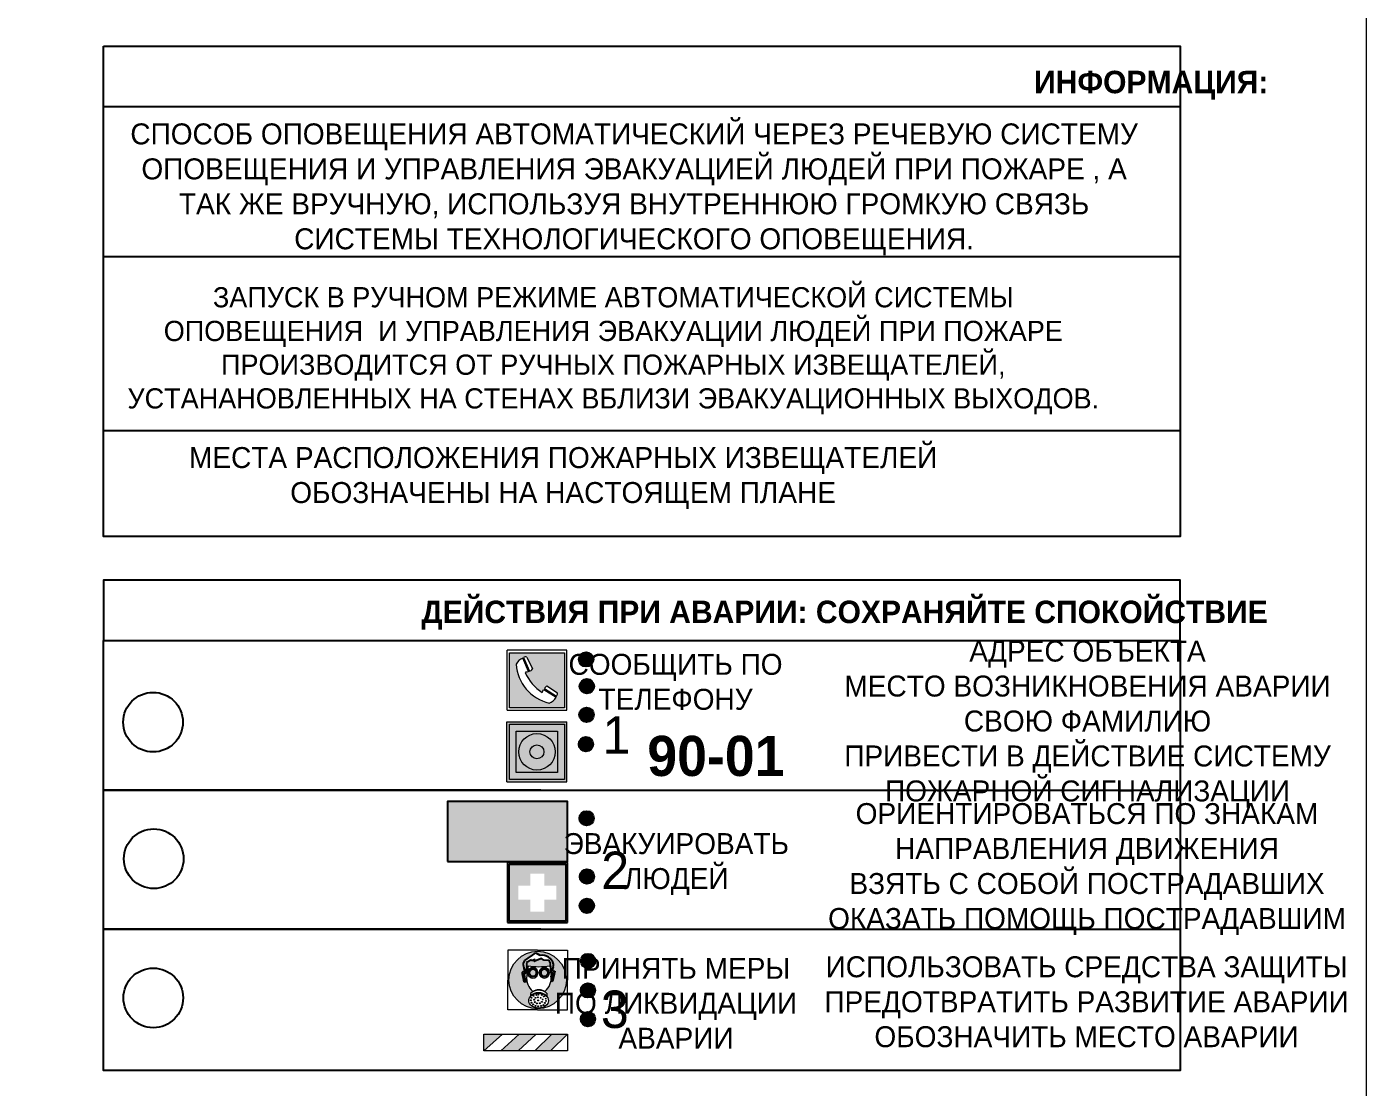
# Model space of a CAD drawing. Header units: millimetres. Extents: x 13810 to 67229, y 12374 to 21950.
# Drawn here: x 42339.6 to 42518.5, y 14255.1 to 14396.6 of the extents above; entities that cross this region are included whole.
import ezdxf

# ---------------------------------------------------------------- set-up
doc = ezdxf.new("R2010")
doc.units = ezdxf.units.MM
doc.styles.add('обычный', font='arial.ttf')

# ---------------------------------------------------------------- blocks, each defined once
blk = doc.blocks.new('A$C38D26F80')
h = blk.add_hatch(color=5)
h.dxf.hatch_style = 1
h.paths.add_polyline_path([(-8.77, -4.48, 1), (-0.19, -4.48, 1)])
h.paths.add_polyline_path([(-6.75, -3.58), (-6.75, -3.31), (-6.62, -3.22), (-6.5, -3.22), (-6.42, -3.3), (-6.39, -3.28), (-6.59, -2.23), (-6.59, -2.01), (-6.38, -1.58), (-4.76, -0.4), (-4.13, -0.79, -0.362848), (-2.1, -2.1, -0.201049), (-2.17, -2.48, 0.085434), (-2.26, -3.13), (-1.9, -3.16), (-2.25, -4.7), (-2.4, -4.59), (-2.43, -4.34), (-2.36, -4.34), (-2.14, -3.34), (-2.47, -3.42), (-2.58, -1.95), (-2.77, -1.58), (-3.58, -1.52), (-3.92, -1.26), (-5.05, -1.73), (-4.87, -1.39), (-5.41, -1.6), (-5.41, -1.46), (-6.13, -1.87), (-6.18, -3.5), (-6.56, -3.47), (-6.37, -4.59), (-6.16, -4.43), (-6.16, -4.66), (-6.36, -4.79), (-6.37, -4.8), (-6.51, -4.76)], flags=16)
h.paths.add_polyline_path([(-6.51, -4.76), (-6.36, -4.79), (-6.37, -4.8)], flags=0)
h.paths.add_polyline_path([(-5.92, -2.34, 0.089508), (-2.67, -2.35), (-2.48, -3.88, -0.268602), (-3.4, -6.18, 0.262449), (-5.2, -6.18, -0.268602), (-6.11, -3.88)], flags=16)
edge = h.paths.add_edge_path(flags=16)
edge.add_ellipse((-5.19, -3.41), major_axis=(0, 0.842), ratio=0.848992, start_angle=0, end_angle=360)
edge = h.paths.add_edge_path(flags=0)
edge.add_ellipse((-5.19, -3.39), major_axis=(0, 0.665), ratio=0.853798, start_angle=0, end_angle=360)
edge = h.paths.add_edge_path(flags=0)
edge.add_ellipse((-5.19, -3.4), major_axis=(0, 0.528), ratio=0.864094, start_angle=0, end_angle=360)
edge = h.paths.add_edge_path(flags=16)
edge.add_ellipse((-3.47, -3.4), major_axis=(0, 0.842), ratio=0.848992, start_angle=0, end_angle=360)
h.paths.add_polyline_path([(-3.13, -6.45), (-3.13, -6.84, 0.383174), (-5.57, -6.85), (-5.57, -6.49, -0.369952)], flags=16)
edge = h.paths.add_edge_path(flags=0)
edge.add_ellipse((-3.47, -3.39), major_axis=(0, 0.665), ratio=0.853798, start_angle=0, end_angle=360)
edge = h.paths.add_edge_path(flags=0)
edge.add_ellipse((-3.47, -3.4), major_axis=(0, 0.528), ratio=0.864094, start_angle=0, end_angle=360)
edge = h.paths.add_edge_path(flags=16)
edge.add_ellipse((-4.34, -7.57), major_axis=(-1.48, 0), ratio=0.744955, start_angle=0, end_angle=360)
h.paths.add_polyline_path([(-5.01, -6.85, -1), (-5.15, -6.85, -1)], flags=0)
h.paths.add_polyline_path([(-5.33, -7.14, -1), (-5.47, -7.14, -1)], flags=0)
h.paths.add_polyline_path([(-4.61, -6.71, -1), (-4.74, -6.71, -1)], flags=16)
h.paths.add_polyline_path([(-5.43, -7.51, -1), (-5.57, -7.51, -1)], flags=0)
h.paths.add_polyline_path([(-4.26, -6.67, -1), (-4.4, -6.67, -1)], flags=16)
h.paths.add_polyline_path([(-4.74, -7.14, -1), (-4.88, -7.14, -1)], flags=0)
h.paths.add_polyline_path([(-4.93, -7.43, -1), (-5.07, -7.43, -1)], flags=0)
h.paths.add_polyline_path([(-4.41, -7.07, -1), (-4.54, -7.07, -1)], flags=0)
h.paths.add_polyline_path([(-5.33, -7.87, -1), (-5.46, -7.87, -1)], flags=0)
h.paths.add_polyline_path([(-3.8, -6.71, -1), (-3.94, -6.71, -1)], flags=16)
h.paths.add_polyline_path([(-4.85, -7.78, -1), (-4.98, -7.78, -1)], flags=0)
h.paths.add_polyline_path([(-3.96, -7.14, -1), (-4.1, -7.14, -1)], flags=0)
h.paths.add_polyline_path([(-4.33, -7.53, -1), (-4.47, -7.53, -1)], flags=0)
h.paths.add_polyline_path([(-5.09, -8.12, -1), (-5.23, -8.12, -1)], flags=0)
h.paths.add_polyline_path([(-3.5, -6.94, -1), (-3.64, -6.94, -1)], flags=0)
h.paths.add_polyline_path([(-4.54, -7.97, -1), (-4.68, -7.97, -1)], flags=0)
h.paths.add_polyline_path([(-3.66, -7.39, -1), (-3.8, -7.39, -1)], flags=0)
h.paths.add_polyline_path([(-4.73, -8.35, -1), (-4.86, -8.35, -1)], flags=0)
h.paths.add_polyline_path([(-4.09, -7.96, -1), (-4.23, -7.96, -1)], flags=0)
h.paths.add_polyline_path([(-3.77, -7.74, -1), (-3.91, -7.74, -1)], flags=0)
h.paths.add_polyline_path([(-3.22, -7.27, -1), (-3.35, -7.27, -1)], flags=0)
h.paths.add_polyline_path([(-4.34, -8.4, -1), (-4.47, -8.4, -1)], flags=0)
h.paths.add_polyline_path([(-3.16, -7.61, -1), (-3.3, -7.61, -1)], flags=0)
h.paths.add_polyline_path([(-3.9, -8.35, -1), (-4.04, -8.35, -1)], flags=0)
h.paths.add_polyline_path([(-3.32, -7.91, -1), (-3.46, -7.91, -1)], flags=0)
h.paths.add_polyline_path([(-3.55, -8.23, -1), (-3.69, -8.23, -1)], flags=0)
at = {"color": 5, "lineweight": 5}
for p, q in [((-4.48, 0), (-8.96, 0)), ((-8.96, 0), (-8.96, -4.48)), ((-4.48, 0), (0, 0)), ((0, 0), (0, -4.48)), ((-6.59, -2.01), (-6.38, -1.58)), ((-6.38, -1.58), (-4.76, -0.4)), ((-6.13, -1.87), (-6.18, -3.5)), ((-5.41, -1.46), (-6.13, -1.87)), ((-4.87, -1.39), (-5.41, -1.6)), ((-5.41, -1.6), (-5.41, -1.46)), ((-3.92, -1.26), (-5.05, -1.73)), ((-5.05, -1.73), (-4.87, -1.39)), ((-4.76, -0.4), (-4.13, -0.79)), ((-3.58, -1.52), (-3.92, -1.26)), ((-2.77, -1.58), (-3.58, -1.52)), ((-2.58, -1.95), (-2.77, -1.58)), ((-2.47, -3.42), (-2.58, -1.95)), ((-6.75, -3.31), (-6.62, -3.22)), ((-6.75, -3.58), (-6.75, -3.31)), ((-6.51, -4.76), (-6.75, -3.58)), ((-6.62, -3.22), (-6.5, -3.22)), ((-6.59, -2.23), (-6.59, -2.01)), ((-6.39, -3.28), (-6.59, -2.23)), ((-6.18, -3.5), (-6.56, -3.47)), ((-6.56, -3.47), (-6.37, -4.59)), ((-6.5, -3.22), (-6.42, -3.3)), ((-6.42, -3.3), (-6.39, -3.28)), ((-5.92, -2.34), (-6.11, -3.88)), ((-2.67, -2.34), (-2.48, -3.88)), ((-2.14, -3.34), (-2.47, -3.42)), ((-2.36, -4.34), (-2.14, -3.34)), ((-1.9, -3.16), (-2.26, -3.13)), ((-2.25, -4.7), (-1.9, -3.16)), ((-8.96, -8.96), (-8.96, -4.48)), ((-6.37, -4.8), (-6.51, -4.76)), ((-6.37, -4.59), (-6.16, -4.43)), ((-6.16, -4.66), (-6.37, -4.8)), ((-6.16, -4.43), (-6.16, -4.66)), ((-2.43, -4.34), (-2.4, -4.59)), ((-2.43, -4.34), (-2.36, -4.34)), ((-2.4, -4.59), (-2.25, -4.7)), ((0, -8.96), (0, -4.48)), ((-5.57, -6.49), (-5.57, -6.85)), ((-3.13, -6.45), (-3.13, -6.84)), ((-4.48, -8.96), (-8.96, -8.96)), ((-4.48, -8.96), (0, -8.96))]:
    blk.add_line(p, q, dxfattribs=at)
at = {"color": 5}
for p, q in [((-6.59, -2.01), (-6.38, -1.58)), ((-6.38, -1.58), (-4.76, -0.4)), ((-6.13, -1.87), (-6.18, -3.5)), ((-5.41, -1.46), (-6.13, -1.87)), ((-4.87, -1.39), (-5.41, -1.6)), ((-5.41, -1.6), (-5.41, -1.46)), ((-3.92, -1.26), (-5.05, -1.73)), ((-5.05, -1.73), (-4.87, -1.39)), ((-4.76, -0.4), (-4.13, -0.79)), ((-3.58, -1.52), (-3.92, -1.26)), ((-2.77, -1.58), (-3.58, -1.52)), ((-2.58, -1.95), (-2.77, -1.58)), ((-2.47, -3.42), (-2.58, -1.95)), ((-6.75, -3.31), (-6.62, -3.22)), ((-6.75, -3.58), (-6.75, -3.31)), ((-6.51, -4.76), (-6.75, -3.58)), ((-6.62, -3.22), (-6.5, -3.22)), ((-6.59, -2.23), (-6.59, -2.01)), ((-6.39, -3.28), (-6.59, -2.23)), ((-6.18, -3.5), (-6.56, -3.47)), ((-6.56, -3.47), (-6.37, -4.59)), ((-6.5, -3.22), (-6.42, -3.3)), ((-6.42, -3.3), (-6.39, -3.28)), ((-2.14, -3.34), (-2.47, -3.42)), ((-2.36, -4.34), (-2.14, -3.34)), ((-2.26, -3.13), (-1.9, -3.16)), ((-1.9, -3.16), (-2.25, -4.7)), ((-6.37, -4.8), (-6.51, -4.76)), ((-6.36, -4.79), (-6.51, -4.76)), ((-6.37, -4.59), (-6.16, -4.43)), ((-6.16, -4.66), (-6.37, -4.8)), ((-6.16, -4.66), (-6.36, -4.79)), ((-6.16, -4.43), (-6.16, -4.66)), ((-2.4, -4.59), (-2.43, -4.34)), ((-2.43, -4.34), (-2.36, -4.34)), ((-2.25, -4.7), (-2.4, -4.59))]:
    blk.add_line(p, q, dxfattribs=at)
at = {"color": 5, "lineweight": 5}
for centre, radius in [((-4.48, -4.48), 4.29), ((-5.5, -7.51), 0.0678), ((-5.4, -7.14), 0.0678), ((-5.4, -7.87), 0.0678), ((-5.08, -6.85), 0.0678), ((-5, -7.43), 0.0678), ((-4.91, -7.78), 0.0678), ((-4.81, -7.14), 0.0678), ((-4.67, -6.71), 0.0678), ((-4.61, -7.97), 0.0678), ((-4.47, -7.07), 0.0678), ((-4.4, -7.53), 0.0678), ((-4.33, -6.67), 0.0678), ((-4.16, -7.96), 0.0678), ((-4.03, -7.14), 0.0678), ((-3.87, -6.71), 0.0678), ((-3.84, -7.74), 0.0678), ((-3.73, -7.39), 0.0678), ((-3.57, -6.94), 0.0678), ((-3.39, -7.91), 0.0678), ((-3.28, -7.27), 0.0678), ((-3.23, -7.61), 0.0678), ((-5.16, -8.12), 0.0678), ((-4.79, -8.35), 0.0678), ((-4.4, -8.4), 0.0678), ((-3.97, -8.35), 0.0678), ((-3.62, -8.23), 0.0678)]:
    blk.add_circle(centre, radius, dxfattribs=at)
at = {"color": 5}
for centre, radius, start, end in [((-3.89, -2.66), 1.88, 17.387, 97.1599), ((-0.35, -3.07), 1.91, 162.2553, 181.7878), ((-2.6, -2.2), 0.511, 326.3906, 11.8614)]:
    blk.add_arc(centre, radius, start, end, dxfattribs=at)
at = {"color": 5, "lineweight": 5}
for centre, radius, start, end in [((-3.66, -4.24), 2.47, 171.573, 231.7124), ((-4.28, 6.66), 9.15, 259.6987, 280.1569), ((-4.93, -4.24), 2.47, 308.2876, 8.427), ((-0.47, -3.05), 1.79, 161.5846, 182.4584), ((-2.6, -2.2), 0.513, 326.4781, 11.7739), ((-4.3, -7.78), 1.83, 60.5889, 119.4111), ((-4.33, -7.88), 1.87, 50.358, 131.5662), ((-4.34, -8.2), 1.82, 48.4943, 132.3565)]:
    blk.add_arc(centre, radius, start, end, dxfattribs=at)
for centre, major_axis, ratio in [((-5.19, -3.41), (0, 0.842), 0.848992), ((-5.19, -3.39), (0, 0.665), 0.853798), ((-5.19, -3.4), (0, 0.528), 0.864094), ((-3.47, -3.4), (0, 0.842), 0.848992), ((-3.47, -3.39), (0, 0.665), 0.853798), ((-3.47, -3.4), (0, 0.528), 0.864094), ((-4.34, -7.57), (-1.48, 0), 0.744955)]:
    blk.add_ellipse(centre, major_axis=major_axis, ratio=ratio, dxfattribs=at)
blk = doc.blocks.new('A$C47DD6509')
at = {"lineweight": 5}
for points in [[(-8.69, 0), (-11.19, 0), (-11.19, -2.22)], [(-4.22, 0), (-6.45, 0), (-8.91, -2.22), (-6.61, -2.22)], [(0, 0), (-2.09, 0), (-4.36, -2.22), (-2.29, -2.22)]]:
    blk.add_hatch(color=242, dxfattribs=at).paths.add_polyline_path(points)
at = {"color": 242, "lineweight": 5}
for p, q in [((-11.19, -2.22), (-8.69, 0)), ((-11.19, -2.22), (-11.19, 0)), ((-11.19, 0), (-8.69, 0)), ((-11.19, 0), (0, 0)), ((-8.91, -2.22), (-6.45, 0)), ((-6.61, -2.22), (-4.22, 0)), ((-4.36, -2.22), (-2.09, 0)), ((-2.29, -2.22), (0, 0)), ((0, 0), (0, -2.22)), ((0, -2.22), (-11.19, -2.22))]:
    blk.add_line(p, q, dxfattribs=at)
blk = doc.blocks.new('A$C32E8229D')
at = {"true_color": 0xffffff}
blk.add_hatch(color=7, dxfattribs=at).paths.add_polyline_path([(0, 0), (0, -8), (16, -8), (16, 0)])
h = blk.add_hatch(color=126)
h.paths.add_polyline_path([(0.2, -0.2), (15.8, -0.2), (15.8, -7.8), (0.2, -7.8)])
h.paths.add_polyline_path([(13.49, -2.05), (12.08, -2.05), (11.37, -2.63, 0.162397), (11.29, -2.84), (11.29, -3.63), (10.35, -3.63), (10.35, -4.05), (11.68, -4.05), (11.68, -3.48), (12.26, -4.28), (11.29, -5.1), (11.29, -6.78), (11.85, -6.78), (11.85, -5.44), (12.8, -4.64), (12.8, -5.94), (14.46, -5.94), (14.46, -5.39), (13.45, -5.39), (13.45, -3.97), (12.46, -2.59), (13.15, -2.59), (13.69, -3.34), (14.18, -3)], flags=16)
h.paths.add_polyline_path([(10.74, -1.82, 1), (11.8, -1.82, 1)], flags=16)
h.paths.add_polyline_path([(9.39, -3.59), (5.99, -3.59), (6.56, -3.03), (5.91, -3.03), (5.1, -3.83), (5.91, -4.64), (6.56, -4.64), (5.99, -4.09), (9.39, -4.09)], flags=16)
h.paths.add_polyline_path([(4.29, -1.08), (1.72, -1.08), (1.72, -6.6), (4.29, -6.6)], flags=16)
at = {"color": 126}
blk.add_lwpolyline([(16, -8), (0, -8), (0, 0), (16, 0)], close=True, dxfattribs=at)
blk = doc.blocks.new('A$C18900ED3')
h = blk.add_hatch(color=126)
h.paths.add_polyline_path([(-0.18, -0.18), (-7.02, -0.18), (-7.02, -7.02), (-0.18, -7.02)])
h.paths.add_polyline_path([(-5.89, -4.46), (-5.89, -2.77), (-4.46, -2.77), (-4.46, -1.31), (-2.77, -1.31), (-2.77, -2.77), (-1.33, -2.77), (-1.33, -4.46), (-2.77, -4.46), (-2.77, -5.89), (-4.46, -5.89), (-4.46, -4.46)], flags=16)
at = {"color": 126}
for p, q in [((-7.2, 0), (-7.2, -7.2)), ((0, 0), (-7.2, 0)), ((0, -7.2), (0, 0)), ((-7.02, -7.02), (-7.02, -0.18)), ((-7.02, -0.18), (-0.18, -0.18)), ((-0.18, -0.18), (-0.18, -7.02)), ((-7.2, -7.2), (0, -7.2)), ((-0.18, -7.02), (-7.02, -7.02))]:
    blk.add_line(p, q, dxfattribs=at)
blk = doc.blocks.new('A$C456E1F9C')
at = {"lineweight": 5}
h = blk.add_hatch(color=242, dxfattribs=at)
h.paths.add_polyline_path([(0.51, -1.47), (0.51, -13.26), (12.29, -13.26), (12.29, -1.47)])
h.paths.add_polyline_path([(5.42, -4.95, -0.254479), (4.78, -5.4), (3.52, -2.53, -0.209735), (4.23, -2.4)], flags=16)
h.paths.add_polyline_path([(8.53, -8.6), (10.87, -10.17), (10.54, -10.76), (8.03, -9.13, -0.192251)], flags=16)
h.paths.add_polyline_path([(4.61, -5.49, 0.005518), (3.87, -5.72, 0.128647), (7.49, -10.01, 0.00809), (7.83, -9.33), (10.47, -10.97, -0.16736), (8.99, -12.25, -0.327862), (1.95, -3.95, -0.166952), (3.36, -2.62)], flags=16)
at = {"color": 242, "lineweight": 5}
for p, q in [((0, -13.77), (0, -0.97)), ((12.8, -0.97), (0, -0.97)), ((4.61, -5.49), (3.36, -2.62)), ((3.52, -2.53), (4.78, -5.4)), ((4.23, -2.4), (5.42, -4.95)), ((12.8, -13.77), (12.8, -0.97)), ((7.83, -9.33), (10.47, -10.97)), ((8.03, -9.13), (10.54, -10.76)), ((10.81, -10.12), (8.53, -8.6)), ((10.54, -10.76), (10.8, -10.3)), ((10.8, -10.3), (10.81, -10.12)), ((0, -13.77), (12.8, -13.77))]:
    blk.add_line(p, q, dxfattribs=at)
blk.add_lwpolyline([(0.51, -1.47), (12.29, -1.47), (12.29, -13.26), (0.51, -13.26)], close=True, dxfattribs=at)
for centre, radius, start, end in [((4.59, -5.34), 2.99, 114.2845, 152.1974), ((4.02, -3.27), 0.891, 76.3284, 123.7092), ((11.12, -3.31), 9.19, 183.9915, 256.6009), ((14.98, -39.1), 35.17, 107.1487, 108.4135), ((4.68, -4.59), 0.824, 276.9621, 334.0723), ((13.86, -0.94), 11.08, 205.5536, 234.8762), ((-13.31, 0.8), 23.44, 332.5487, 334.4027), ((8.94, -9.5), 0.989, 114.4092, 157.9388), ((7.87, -9.46), 3, 291.9291, 329.9329)]:
    blk.add_arc(centre, radius, start, end, dxfattribs=at)
blk = doc.blocks.new('A$C54414219')
at = {"true_color": 0xffffff}
h = blk.add_hatch(color=7, dxfattribs=at)
h.paths.add_polyline_path([(2.39, -9.45), (2.39, -18.3), (11.23, -18.3), (11.23, -9.45)], flags=0)
h.paths.add_polyline_path([(10.71, -13.87, -1), (2.92, -13.87, -1)], flags=0)
h.paths.add_polyline_path([(8.3, -13.87, -1), (5.33, -13.87, -1)], flags=0)
h.paths.add_polyline_path([(0.41, -7.47), (0.41, -20.27), (13.21, -20.27), (13.21, -7.47)])
h.paths.add_polyline_path([(0.92, -19.77), (12.71, -19.77), (12.71, -7.98), (0.92, -7.98)], flags=16)
h.paths.add_polyline_path([(11.23, -9.45), (11.23, -18.3), (2.39, -18.3), (2.39, -9.45)], flags=0)
at = {"lineweight": 5}
h = blk.add_hatch(color=242, dxfattribs=at)
h.paths.add_polyline_path([(12.71, -7.98), (0.92, -7.98), (0.92, -19.77), (12.71, -19.77)])
h.paths.add_polyline_path([(11.23, -18.3), (2.39, -18.3), (2.39, -9.45), (11.23, -9.45)], flags=16)
h.paths.add_polyline_path([(10.71, -13.87, -1), (2.92, -13.87, -1)], flags=0)
h.paths.add_polyline_path([(8.3, -13.87, -1), (5.33, -13.87, -1)], flags=0)
at = {"true_color": 0xffffff}
h = blk.add_hatch(color=7, dxfattribs=at)
h.paths.add_polyline_path([(2.39, -9.45), (2.39, -18.3), (11.23, -18.3), (11.23, -9.45)])
h.paths.add_polyline_path([(10.71, -13.87, -1), (2.92, -13.87, -1)], flags=16)
h.paths.add_polyline_path([(8.3, -13.87, -1), (5.33, -13.87, -1)], flags=0)
at = {"lineweight": 5}
h = blk.add_hatch(color=242, dxfattribs=at)
h.paths.add_polyline_path([(2.92, -13.87, 1), (10.71, -13.87, 1)])
h.paths.add_polyline_path([(8.3, -13.87, -1), (5.33, -13.87, -1)], flags=16)
at = {"color": 242, "lineweight": 5}
for p, q in [((0.41, -20.27), (0.41, -7.47)), ((0.41, -7.47), (13.21, -7.47)), ((0.41, -7.47), (13.21, -7.47)), ((13.21, -20.27), (13.21, -7.47)), ((0.41, -20.27), (13.21, -20.27))]:
    blk.add_line(p, q, dxfattribs=at)
for points in [[(0.92, -7.98), (12.71, -7.98), (12.71, -19.77), (0.92, -19.77)], [(2.39, -9.45), (11.23, -9.45), (11.23, -18.3), (2.39, -18.3)]]:
    blk.add_lwpolyline(points, close=True, dxfattribs=at)
for radius in [3.89, 1.49]:
    blk.add_circle((6.81, -13.87), radius, dxfattribs=at)

msp = doc.modelspace()

# ---------------------------------------------------------------- hatches: boundary and pattern name
at = {"lineweight": 0}
h = msp.add_hatch(color=256, dxfattribs=at)
h.dxf.hatch_style = 1
h.paths.add_polyline_path([(42413.33, 14312.19, 1), (42415.26, 14312.19, 1)])
h = msp.add_hatch(color=256, dxfattribs=at)
h.dxf.hatch_style = 1
h.paths.add_polyline_path([(42413.44, 14308.61, 1), (42415.37, 14308.61, 1)])
h = msp.add_hatch(color=256, dxfattribs=at)
h.dxf.hatch_style = 1
h.paths.add_polyline_path([(42413.4, 14304.8, 1), (42415.33, 14304.8, 1)])
h = msp.add_hatch(color=256, dxfattribs=at)
h.dxf.hatch_style = 1
h.paths.add_polyline_path([(42413.32, 14300.87, 1), (42415.25, 14300.87, 1)])
h = msp.add_hatch(color=256, dxfattribs=at)
h.dxf.hatch_style = 1
h.paths.add_polyline_path([(42413.4, 14290.98, 1), (42415.33, 14290.98, 1)])
h = msp.add_hatch(color=256, dxfattribs=at)
h.dxf.hatch_style = 1
h.paths.add_polyline_path([(42413.44, 14283.2, 1), (42415.37, 14283.2, 1)])
h = msp.add_hatch(color=256, dxfattribs=at)
h.dxf.hatch_style = 1
h.paths.add_polyline_path([(42413.43, 14279.3, 1), (42415.36, 14279.3, 1)])
h = msp.add_hatch(color=256, dxfattribs=at)
h.dxf.hatch_style = 1
h.paths.add_polyline_path([(42413.59, 14271.94, 1), (42415.52, 14271.94, 1)])
h = msp.add_hatch(color=256, dxfattribs=at)
h.dxf.hatch_style = 1
h.paths.add_polyline_path([(42413.59, 14268, 1), (42415.52, 14268, 1)])
h = msp.add_hatch(color=256, dxfattribs=at)
h.dxf.hatch_style = 1
h.paths.add_polyline_path([(42413.59, 14264.17, 1), (42415.52, 14264.17, 1)])

# ---------------------------------------------------------------- linework, layer by layer
at = {"color": 126, "lineweight": 0, "true_color": 0x008754}
msp.add_lwpolyline([(41918.46, 14549.93), (42518.46, 14549.93), (42518.46, 14154.93), (41918.46, 14154.93)], close=True, dxfattribs=at)
msp.add_lwpolyline([(41918.46, 14549.93), (42518.46, 14549.93), (42518.46, 14154.93), (41918.46, 14154.93)], close=True, dxfattribs=at)
msp.add_lwpolyline([(41918.46, 14549.93), (42518.46, 14549.93), (42518.46, 14154.93), (41918.46, 14154.93)], close=True, dxfattribs=at)
msp.add_lwpolyline([(41918.46, 14549.93), (42518.46, 14549.93), (42518.46, 14154.93), (41918.46, 14154.93)], close=True, dxfattribs=at)
at = {"color": 0}
msp.add_lwpolyline([(42349.85, 14394.04), (42493.62, 14394.04), (42493.62, 14328.59), (42349.85, 14328.59)], close=True, dxfattribs=at)
for points in [[(42349.85, 14385.99), (42493.62, 14385.99)], [(42349.85, 14365.99), (42493.62, 14365.99)], [(42349.85, 14342.74), (42493.62, 14342.74)]]:
    msp.add_lwpolyline(points, dxfattribs=at)
for points in [[(42349.85, 14314.73), (42493.62, 14314.73), (42493.62, 14322.78), (42349.85, 14322.78)], [(42349.85, 14314.73), (42493.62, 14314.73), (42493.62, 14257.33), (42349.85, 14257.33)]]:
    msp.add_lwpolyline(points, close=True)
for points in [[(42408.27, 14294.73), (42349.85, 14294.73), (42493.62, 14294.73)], [(42408.27, 14276.16), (42349.85, 14276.16), (42493.62, 14276.16)]]:
    msp.add_lwpolyline(points)
for centre, radius in [((42414.3, 14312.19), 0.966), ((42414.4, 14308.61), 0.966), ((42356.48, 14303.81), 3.98), ((42414.36, 14304.8), 0.966), ((42414.28, 14300.87), 0.966), ((42414.37, 14290.98), 0.966), ((42356.57, 14285.58), 3.98), ((42414.41, 14283.2), 0.966), ((42414.4, 14279.3), 0.966), ((42414.56, 14271.94), 0.966), ((42356.51, 14267), 3.98), ((42414.55, 14268), 0.966), ((42414.55, 14264.17), 0.966)]:
    msp.add_circle(centre, radius)

# ---------------------------------------------------------------- block references
for name, p, xscale, yscale, zscale in [('A$C456E1F9C', (42403.74, 14314.01), 0.625, 0.625, 0.625), ('A$C54414219', (42403.48, 14308.52), 0.625, 0.625, 0.625), ('A$C18900ED3', (42411.81, 14285.06), 1.111111111007631, 1.111111111007631, 1.111111111007631), ('A$C38D26F80', (42411.83, 14273.39), 0.8928571427240968, 0.8928571427240968, 0.8928571427240968)]:
    msp.add_blockref(name, p, dxfattribs=dict(xscale=xscale, yscale=yscale, zscale=zscale))
at = {"xscale": -1}
msp.add_blockref('A$C32E8229D', (42411.81, 14293.2), dxfattribs=at)
at = {"color": 242, "true_color": 0xc1121c}
msp.add_blockref('A$C47DD6509', (42411.83, 14262.17), dxfattribs=at)

# ---------------------------------------------------------------- texts
at = {"lineweight": 0, "attachment_point": 5, "style": 'обычный'}
for s, insert, char_height, width in [('{\\fProxima Nova Rg|b1|i0|c204|p2;ИНФОРМАЦИЯ:\\H1.1997x; }', (42489.76, 14388.84), 3, 175.1736), ('{\\fProxima Nova Rg|b0|i0|c204|p2;СПОСОБ ОПОВЕЩЕНИЯ АВТОМАТИЧЕСКИЙ ЧЕРЕЗ РЕЧЕВУЮ СИСТЕМУ ОПОВЕЩЕНИЯ И УПРАВЛЕНИЯ ЭВАКУАЦИЕЙ ЛЮДЕЙ ПРИ ПОЖАРЕ , А ТАК ЖЕ ВРУЧНУЮ, ИСПОЛЬЗУЯ ВНУТРЕННЮЮ ГРОМКУЮ СВЯЗЬ СИСТЕМЫ ТЕХНОЛОГИЧЕСКОГО ОПОВЕЩЕНИЯ.}', (42420.71, 14374.94), 2.8, 137.0334), ('{\\fProxima Nova Rg|b0|i0|c204|p2;\\P\\pt8.1;ЗАПУСК В РУЧНОМ РЕЖИМЕ АВТОМАТИЧЕСКОЙ СИСТЕМЫ ОПОВЕЩЕНИЯ  И УПРАВЛЕНИЯ ЭВАКУАЦИИ ЛЮДЕЙ ПРИ ПОЖАРЕ ПРОИЗВОДИТСЯ ОТ РУЧНЫХ ПОЖАРНЫХ ИЗВЕЩАТЕЛЕЙ, УСТАНАНОВЛЕННЫХ НА СТЕНАХ ВБЛИЗИ ЭВАКУАЦИОННЫХ ВЫХОДОВ. }', (42417.93, 14355.65), 2.7, 131.4512), ('\\pt8.4;{\\fProxima Nova Rg|b0|i0|c204|p2;\\PМЕСТА РАСПОЛОЖЕНИЯ ПОЖАРНЫХ ИЗВЕЩАТЕЛЕЙ ОБОЗНАЧЕНЫ НА НАСТОЯЩЕМ ПЛАНЕ}', (42411.23, 14338.73), 2.8, 118.5618), ('{\\fProxima Nova Rg|b1|i0|c204|p2;ДЕЙСТВИЯ ПРИ АВАРИИ: СОХРАНЯЙТЕ СПОКОЙСТВИЕ\\H1.6644x; }', (42448.8, 14318.1), 3, 175.1736), ('\\pi-8.4,l8.4,t8.4;{\\fProxima Nova Rg|b0|i0|c204|p2;АДРЕС ОБЪЕКТА\\PМЕСТО ВОЗНИКНОВЕНИЯ АВАРИИ\\PСВОЮ ФАМИЛИЮ\\PПРИВЕСТИ В ДЕЙСТВИЕ СИСТЕМУ \\PПОЖАРНОЙ СИГНАЛИЗАЦИИ}', (42481.25, 14303.56), 2.8, 126.6484), ('{\\fProxima Nova Rg|b0|i0|c204|p2;СООБЩИТЬ ПО \\PТЕЛЕФОНУ}', (42426.24, 14309.18), 2.8, 126.6484), ('{\\fProxima Nova Rg|b0|i0|c204|p2;1\\H1.1667x; }', (42418.34, 14302.11), 5, 126.6484), ('{\\fProxima Nova Rg|b1|i0|c204|p2;\\H1.0714x;90-01\\fProxima Nova Rg|b0|i0|c204|p2;\\H0.93331x; \\H1.3449x; }', (42431.63, 14299.27), 5, 126.6484), ('\\pi-8.4,l8.4,t8.4;{\\fProxima Nova Rg|b0|i0|c204|p2;ОРИЕНТИРОВАТЬСЯ ПО ЗНАКАМ \\PНАПРАВЛЕНИЯ ДВИЖЕНИЯ\\PВЗЯТЬ С СОБОЙ ПОСТРАДАВШИХ\\PОКАЗАТЬ ПОМОЩЬ ПОСТРАДАВШИМ}', (42481.18, 14284.2), 2.8, 126.6484), ('{\\fProxima Nova Rg|b0|i0|c204|p2;ЭВАКУИРОВАТЬ \\PЛЮДЕЙ}', (42426.34, 14284.86), 2.8, 126.6484), ('{\\fProxima Nova Rg|b0|i0|c204|p2;2\\H1.1967x; }', (42418.19, 14284.03), 5, 126.6484), ('{\\fProxima Nova Rg|b0|i0|c204|p2;ПРИНЯТЬ МЕРЫ \\PПО ЛИКВИДАЦИИ \\PАВАРИИ}', (42426.3, 14266.28), 2.8, 126.6484), ('\\pi-8.4,l8.4,t8.4;{\\fProxima Nova Rg|b0|i0|c204|p2;ИСПОЛЬЗОВАТЬ СРЕДСТВА ЗАЩИТЫ \\PПРЕДОТВРАТИТЬ РАЗВИТИЕ АВАРИИ\\PОБОЗНАЧИТЬ МЕСТО АВАРИИ}', (42481.12, 14266.47), 2.8, 126.6484), ('{\\fProxima Nova Rg|b0|i0|c204|p2;3\\H1.1967x; }', (42418.13, 14265.45), 5, 126.6484)]:
    msp.add_mtext(s, dxfattribs=dict(at, insert=insert, char_height=char_height, width=width))

doc.saveas('drawing.dxf')
